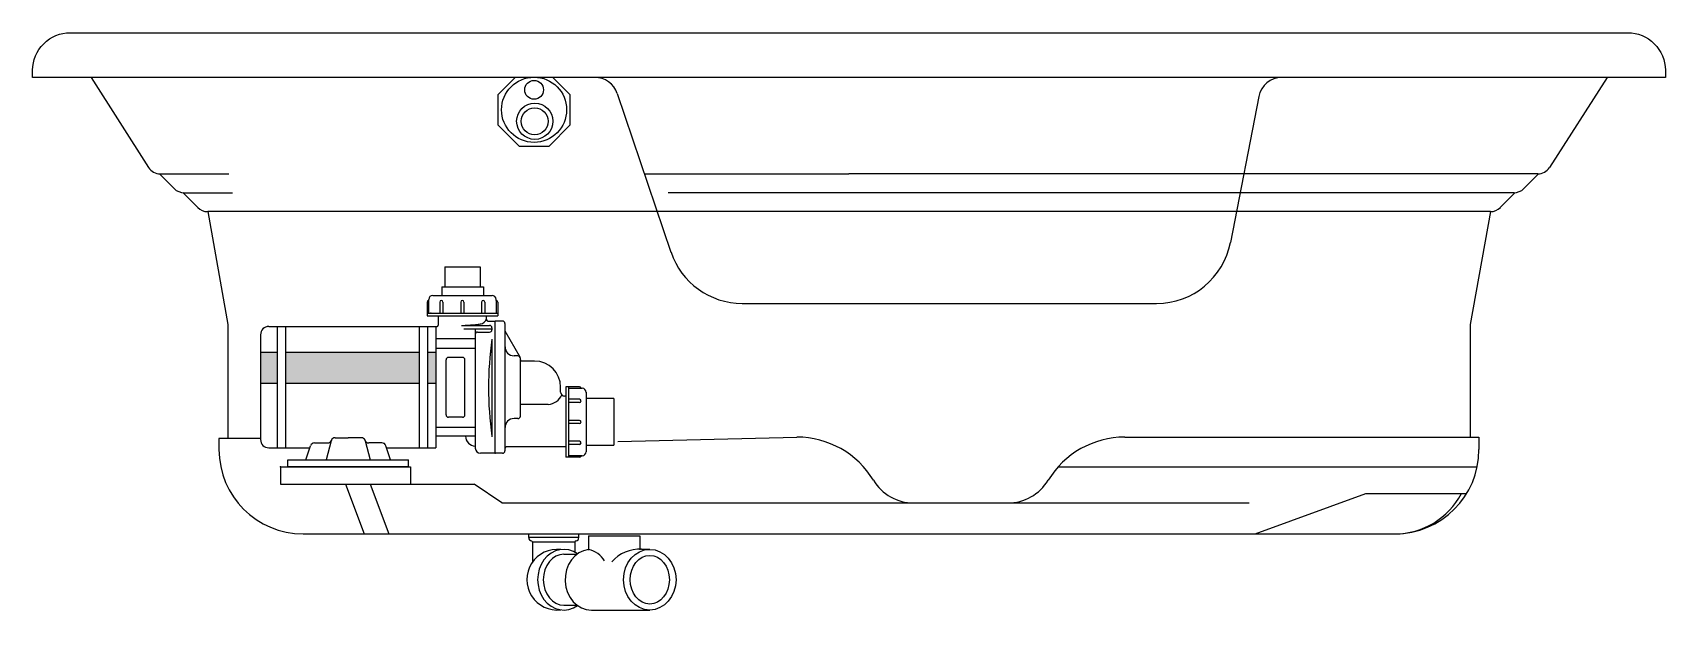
# Model space of a CAD drawing. Header units: millimetres. Extents: x -1262.12 to -1260.29, y 2239.75 to 2240.4.
import ezdxf

# ---------------------------------------------------------------- set-up
doc = ezdxf.new("R2010")
doc.units = ezdxf.units.MM
doc.layers.add('jacuzzi', color=1, linetype='Continuous')

msp = doc.modelspace()

# ---------------------------------------------------------------- hatches: boundary and pattern name
at = {"layer": 'jacuzzi'}
h = msp.add_hatch(color=256, dxfattribs=at)
h.paths.add_polyline_path([(-1261.8367, 2240.0408), (-1261.8367, 2240.0061), (-1261.6872, 2240.0061), (-1261.6872, 2240.0408)])
h.paths.add_polyline_path([(-1261.846, 2240.0408), (-1261.8646, 2240.0408), (-1261.8646, 2240.0061), (-1261.846, 2240.0061)])
h.paths.add_polyline_path([(-1261.678, 2240.0061), (-1261.6687, 2240.0061), (-1261.6687, 2240.0408), (-1261.678, 2240.0408)])

# ---------------------------------------------------------------- linework, layer by layer
for p, q in [((-1262.054, 2240.3478), (-1261.9898, 2240.2473)), ((-1260.3595, 2240.3478), (-1260.4237, 2240.2473)), ((-1261.4659, 2240.33), (-1261.4058, 2240.1525)), ((-1260.7487, 2240.3265), (-1260.7803, 2240.1635)), ((-1261.9776, 2240.2401), (-1261.9611, 2240.2236)), ((-1261.9765, 2240.24), (-1261.9001, 2240.24)), ((-1261.4354, 2240.24), (-1261.2068, 2240.24)), ((-1260.7629, 2240.24), (-1261.2068, 2240.24)), ((-1260.437, 2240.24), (-1260.7629, 2240.24)), ((-1260.437, 2240.24), (-1260.5135, 2240.24)), ((-1260.436, 2240.2401), (-1260.4525, 2240.2236)), ((-1261.9513, 2240.2191), (-1261.9348, 2240.2026)), ((-1261.95, 2240.219), (-1261.896, 2240.219)), ((-1260.4636, 2240.219), (-1261.4088, 2240.219)), ((-1260.4636, 2240.219), (-1260.5176, 2240.219)), ((-1260.4623, 2240.2191), (-1260.4788, 2240.2026)), ((-1261.9236, 2240.198), (-1261.901, 2240.0717)), ((-1260.4899, 2240.198), (-1261.9236, 2240.198)), ((-1260.4899, 2240.198), (-1260.5126, 2240.0717)), ((-1261.6584, 2240.1362), (-1261.6191, 2240.1362)), ((-1261.6766, 2240.0987), (-1261.6766, 2240.0999)), ((-1261.6766, 2240.0986), (-1261.6766, 2240.0998)), ((-1261.6766, 2240.0844), (-1261.6766, 2240.0986)), ((-1261.6721, 2240.1043), (-1261.6058, 2240.1043)), ((-1261.6621, 2240.114), (-1261.6153, 2240.114)), ((-1261.6013, 2240.0987), (-1261.6013, 2240.0999)), ((-1261.6013, 2240.0986), (-1261.6013, 2240.0998)), ((-1261.6013, 2240.0986), (-1261.6013, 2240.0844)), ((-1261.6784, 2240.0844), (-1261.5995, 2240.0844)), ((-1261.6784, 2240.0815), (-1261.5995, 2240.0815)), ((-1261.6658, 2240.0709), (-1261.6658, 2240.0815)), ((-1261.6119, 2240.077), (-1261.6119, 2240.0815)), ((-1261.3261, 2240.0954), (-1260.8629, 2240.0954)), ((-1261.901, 2240.0717), (-1261.901, 2239.9444)), ((-1261.8646, 2240.0603), (-1261.8646, 2239.9433)), ((-1261.8646, 2240.0602), (-1261.8646, 2239.9433)), ((-1261.8553, 2240.0695), (-1261.6673, 2240.0695)), ((-1261.846, 2240.0696), (-1261.846, 2239.934)), ((-1261.846, 2240.0695), (-1261.846, 2239.934)), ((-1261.8367, 2240.0696), (-1261.8367, 2239.934)), ((-1261.8367, 2240.0695), (-1261.8367, 2239.934)), ((-1261.6872, 2240.0695), (-1261.6872, 2239.934)), ((-1261.678, 2240.0695), (-1261.678, 2239.934)), ((-1261.6687, 2240.0695), (-1261.6687, 2239.9472)), ((-1261.6687, 2240.0675), (-1261.6687, 2239.9472)), ((-1261.64, 2240.0707), (-1261.6086, 2240.0707)), ((-1261.6373, 2240.0669), (-1261.606, 2240.0669)), ((-1261.622, 2240.0633), (-1261.6086, 2240.0633)), ((-1261.6104, 2240.0756), (-1261.6024, 2240.0756)), ((-1261.6104, 2240.0756), (-1261.6024, 2240.0756)), ((-1261.606, 2240.0681), (-1261.606, 2240.066)), ((-1261.606, 2240.0681), (-1261.606, 2240.0659)), ((-1261.6024, 2239.9279), (-1261.6024, 2240.0756)), ((-1261.6024, 2239.9279), (-1261.6024, 2240.0756)), ((-1261.5941, 2240.0756), (-1261.6024, 2240.0756)), ((-1261.5913, 2239.9307), (-1261.5913, 2240.0728)), ((-1261.5745, 2240.0354), (-1261.5913, 2240.0645)), ((-1260.5126, 2240.0717), (-1260.5126, 2239.946)), ((-1261.6687, 2240.0561), (-1261.6246, 2240.0561)), ((-1261.6687, 2240.0453), (-1261.6246, 2240.0453)), ((-1261.606, 2240.0542), (-1261.606, 2239.9463)), ((-1261.8646, 2240.0408), (-1261.846, 2240.0408)), ((-1261.8367, 2240.0408), (-1261.6872, 2240.0408)), ((-1261.678, 2240.0408), (-1261.6687, 2240.0408)), ((-1261.6572, 2239.971), (-1261.6572, 2240.0323)), ((-1261.6388, 2240.0351), (-1261.6544, 2240.0351)), ((-1261.6361, 2239.971), (-1261.6361, 2240.0323)), ((-1261.5769, 2240.0368), (-1261.5812, 2240.0368)), ((-1261.5741, 2239.9695), (-1261.5741, 2240.034)), ((-1261.5583, 2240.031), (-1261.5727, 2240.031)), ((-1261.8646, 2240.0061), (-1261.846, 2240.0061)), ((-1261.8367, 2240.0061), (-1261.6872, 2240.0061)), ((-1261.678, 2240.0061), (-1261.6687, 2240.0061)), ((-1261.5291, 2239.9963), (-1261.5291, 2240.0017)), ((-1261.5242, 2239.9918), (-1261.5247, 2239.9918)), ((-1261.5234, 2240.0023), (-1261.5234, 2239.9234)), ((-1261.5205, 2240.0023), (-1261.5205, 2239.9234)), ((-1261.5205, 2240.0005), (-1261.5051, 2240.0005)), ((-1261.5006, 2239.9961), (-1261.5006, 2239.9298)), ((-1261.5006, 2239.996), (-1261.5006, 2239.9297)), ((-1261.4695, 2239.9891), (-1261.5006, 2239.9891)), ((-1261.4695, 2239.989), (-1261.5006, 2239.989)), ((-1261.4695, 2239.9891), (-1261.4695, 2239.9409)), ((-1261.4695, 2239.989), (-1261.4695, 2239.9371)), ((-1261.543, 2239.9825), (-1261.5741, 2239.9825)), ((-1261.6687, 2239.9572), (-1261.6687, 2239.9472)), ((-1261.6687, 2239.9571), (-1261.6246, 2239.9571)), ((-1261.6687, 2239.9571), (-1261.6687, 2239.9472)), ((-1261.6388, 2239.9683), (-1261.6544, 2239.9683)), ((-1261.6246, 2239.9572), (-1261.6246, 2239.9472)), ((-1261.6246, 2239.9571), (-1261.6246, 2239.9472)), ((-1261.5769, 2239.9667), (-1261.5812, 2239.9667)), ((-1261.911, 2239.9444), (-1261.911, 2239.932)), ((-1261.8646, 2239.9444), (-1261.911, 2239.9444)), ((-1261.8553, 2239.934), (-1261.8095, 2239.934)), ((-1261.8553, 2239.934), (-1261.8095, 2239.934)), ((-1261.814, 2239.9207), (-1261.8088, 2239.9363)), ((-1261.814, 2239.9206), (-1261.8088, 2239.9363)), ((-1261.8043, 2239.9395), (-1261.7897, 2239.9395)), ((-1261.8043, 2239.9395), (-1261.7897, 2239.9395)), ((-1261.7856, 2239.9419), (-1261.7911, 2239.9207)), ((-1261.7856, 2239.9418), (-1261.7911, 2239.9206)), ((-1261.7811, 2239.9453), (-1261.7666, 2239.9453)), ((-1261.7811, 2239.9453), (-1261.7666, 2239.9453)), ((-1261.7521, 2239.9453), (-1261.7666, 2239.9453)), ((-1261.7521, 2239.9453), (-1261.7666, 2239.9453)), ((-1261.7476, 2239.9419), (-1261.7421, 2239.9207)), ((-1261.7476, 2239.9418), (-1261.7421, 2239.9206)), ((-1261.7289, 2239.9395), (-1261.7435, 2239.9395)), ((-1261.7289, 2239.9395), (-1261.7435, 2239.9395)), ((-1261.7193, 2239.9207), (-1261.7245, 2239.9363)), ((-1261.7193, 2239.9206), (-1261.7245, 2239.9363)), ((-1261.7237, 2239.934), (-1261.6687, 2239.934)), ((-1261.6246, 2239.9472), (-1261.6687, 2239.9472)), ((-1261.6687, 2239.9472), (-1261.6687, 2239.934)), ((-1261.6687, 2239.9472), (-1261.6687, 2239.934)), ((-1261.6246, 2239.9359), (-1261.6246, 2239.9338)), ((-1261.6246, 2239.9359), (-1261.6246, 2239.9338)), ((-1261.5234, 2239.935), (-1261.5899, 2239.935)), ((-1261.4695, 2239.9366), (-1261.5006, 2239.9366)), ((-1261.4695, 2239.9446), (-1261.4695, 2239.9409)), ((-1261.4695, 2239.9409), (-1261.4695, 2239.9372)), ((-1261.465, 2239.9409), (-1261.265, 2239.946)), ((-1260.8986, 2239.946), (-1260.5026, 2239.946)), ((-1260.5026, 2239.946), (-1260.5026, 2239.932)), ((-1261.8342, 2239.9207), (-1261.699, 2239.9207)), ((-1261.8342, 2239.9129), (-1261.8342, 2239.9207)), ((-1261.8342, 2239.9206), (-1261.699, 2239.9206)), ((-1261.8342, 2239.9128), (-1261.8342, 2239.9206)), ((-1261.699, 2239.9129), (-1261.699, 2239.9207)), ((-1261.699, 2239.9128), (-1261.699, 2239.9206)), ((-1261.6024, 2239.9279), (-1261.6187, 2239.9279)), ((-1261.5941, 2239.9279), (-1261.6024, 2239.9279)), ((-1261.5063, 2239.9252), (-1261.5205, 2239.9252)), ((-1261.5063, 2239.9253), (-1261.5051, 2239.9253)), ((-1261.5063, 2239.9252), (-1261.5051, 2239.9252)), ((-1261.8421, 2239.9128), (-1261.6969, 2239.9128)), ((-1261.8421, 2239.9128), (-1261.8421, 2239.8934)), ((-1261.699, 2239.9129), (-1261.8342, 2239.9129)), ((-1261.699, 2239.9128), (-1261.8342, 2239.9128)), ((-1261.6969, 2239.9128), (-1261.6969, 2239.8934)), ((-1260.973, 2239.9128), (-1260.5045, 2239.9128)), ((-1261.8421, 2239.8934), (-1261.6257, 2239.8934)), ((-1261.7695, 2239.8934), (-1261.7487, 2239.8378)), ((-1261.7419, 2239.8934), (-1261.721, 2239.8378)), ((-1261.5948, 2239.8724), (-1261.6257, 2239.8934)), ((-1260.7528, 2239.8378), (-1260.6292, 2239.8828)), ((-1260.6292, 2239.8828), (-1260.5164, 2239.8828)), ((-1261.5948, 2239.8724), (-1260.7595, 2239.8724)), ((-1261.8169, 2239.8378), (-1260.5967, 2239.8378)), ((-1261.5648, 2239.8338), (-1261.5648, 2239.8378)), ((-1261.5648, 2239.8338), (-1261.5648, 2239.8378)), ((-1261.5648, 2239.8338), (-1261.5648, 2239.8378)), ((-1261.5648, 2239.8338), (-1261.5648, 2239.8378)), ((-1261.5088, 2239.8338), (-1261.5648, 2239.8338)), ((-1261.5088, 2239.8338), (-1261.5648, 2239.8338)), ((-1261.5131, 2239.8285), (-1261.5605, 2239.8285)), ((-1261.5131, 2239.8285), (-1261.5605, 2239.8285)), ((-1261.5605, 2239.8285), (-1261.5604, 2239.8067)), ((-1261.5605, 2239.8285), (-1261.5604, 2239.8067)), ((-1261.5131, 2239.8285), (-1261.5132, 2239.8175)), ((-1261.5131, 2239.8285), (-1261.5132, 2239.8175)), ((-1261.5088, 2239.8338), (-1261.5088, 2239.8378)), ((-1261.5088, 2239.8338), (-1261.5088, 2239.8378)), ((-1261.5088, 2239.8338), (-1261.5088, 2239.8378)), ((-1261.5088, 2239.8338), (-1261.5088, 2239.8378)), ((-1261.4978, 2239.8358), (-1261.4978, 2239.8197)), ((-1261.4978, 2239.8358), (-1261.4978, 2239.8197)), ((-1261.4978, 2239.8358), (-1261.4407, 2239.8358)), ((-1261.4978, 2239.8358), (-1261.4407, 2239.8358)), ((-1261.4978, 2239.8358), (-1261.4407, 2239.8358)), ((-1261.4978, 2239.8358), (-1261.4407, 2239.8358)), ((-1261.4407, 2239.8358), (-1261.4407, 2239.8199)), ((-1261.4407, 2239.8358), (-1261.4407, 2239.8199)), ((-1261.5255, 2239.8153), (-1261.5205, 2239.8153)), ((-1261.5255, 2239.8153), (-1261.5205, 2239.8153)), ((-1261.5205, 2239.8153), (-1261.5107, 2239.8153)), ((-1261.5205, 2239.8153), (-1261.5107, 2239.8153)), ((-1261.4386, 2239.8207), (-1261.4295, 2239.8207)), ((-1261.4386, 2239.8207), (-1261.4295, 2239.8207)), ((-1261.5255, 2239.7582), (-1261.5205, 2239.7582)), ((-1261.5255, 2239.7582), (-1261.5205, 2239.7582)), ((-1261.5205, 2239.7582), (-1261.5107, 2239.7582)), ((-1261.5205, 2239.7582), (-1261.5107, 2239.7582)), ((-1261.4948, 2239.7528), (-1261.4295, 2239.7528)), ((-1261.4948, 2239.7528), (-1261.4295, 2239.7528)), ((-1261.4371, 2239.7528), (-1261.4295, 2239.7528)), ((-1261.4371, 2239.7528), (-1261.4295, 2239.7528))]:
    msp.add_line(p, q, dxfattribs=at)
msp.add_lwpolyline([(-1262.1193, 2240.3478), (-1262.1193, 2240.3558, -0.414214), (-1262.0772, 2240.3978), (-1260.3364, 2240.3978, -0.414214), (-1260.2943, 2240.3558), (-1260.2943, 2240.3478)], format="xyb", close=True, dxfattribs=at)
for points in [[(-1261.5799, 2240.3478), (-1261.5993, 2240.3284), (-1261.5993, 2240.2949), (-1261.5756, 2240.2712), (-1261.5752, 2240.2712)], [(-1261.5756, 2240.2712), (-1261.542, 2240.2712), (-1261.5183, 2240.2949), (-1261.5183, 2240.3284), (-1261.5377, 2240.3478)], [(-1261.6584, 2240.1363), (-1261.6584, 2240.114)], [(-1261.6191, 2240.1363), (-1261.6191, 2240.114)], [(-1261.6784, 2240.0968), (-1261.6784, 2240.0815)], [(-1261.6643, 2240.0968), (-1261.6643, 2240.0844)], [(-1261.6621, 2240.114), (-1261.6621, 2240.1044)], [(-1261.6607, 2240.0968), (-1261.6607, 2240.0844)], [(-1261.6408, 2240.0968), (-1261.6408, 2240.0844)], [(-1261.6372, 2240.0968), (-1261.6372, 2240.0844)], [(-1261.6175, 2240.0968), (-1261.6175, 2240.0844)], [(-1261.6153, 2240.114), (-1261.6153, 2240.1043)], [(-1261.6139, 2240.0968), (-1261.6139, 2240.0844)], [(-1261.5995, 2240.0968), (-1261.5995, 2240.0815)], [(-1261.6246, 2240.0669), (-1261.6246, 2239.9571)], [(-1261.5081, 2240.0023), (-1261.5234, 2240.0023)], [(-1261.5081, 2239.9882), (-1261.5205, 2239.9882)], [(-1261.5081, 2239.9846), (-1261.5205, 2239.9846)], [(-1261.5081, 2239.9647), (-1261.5205, 2239.9647)], [(-1261.5081, 2239.9611), (-1261.5205, 2239.9611)], [(-1261.6246, 2239.9472), (-1261.6246, 2239.9424), (-1261.6246, 2239.9359)], [(-1261.6246, 2239.9472), (-1261.6246, 2239.9423), (-1261.6246, 2239.9359)], [(-1261.5081, 2239.9414), (-1261.5205, 2239.9414)], [(-1261.5081, 2239.9378), (-1261.5205, 2239.9378)], [(-1261.5081, 2239.9234), (-1261.5234, 2239.9234)]]:
    msp.add_lwpolyline(points, dxfattribs=at)
msp.add_lwpolyline([(-1261.64, 2240.0707, 0.008376), (-1261.632, 2240.0711, 0.008376), (-1261.6241, 2240.0718, 0.00574), (-1261.6187, 2240.0725, 0.000724), (-1261.618, 2240.0726)], format="xyb", dxfattribs=at)
for centre, radius in [((-1261.5588, 2240.3117), 0.0364), ((-1261.5588, 2240.334), 0.0105), ((-1261.5581, 2240.2988), 0.0202), ((-1261.5581, 2240.2988), 0.0151)]:
    msp.add_circle(centre, radius, dxfattribs=at)
for centre, radius, start, end in [((-1261.4908, 2240.3215), 0.0263, 18.7197, 90), ((-1260.7229, 2240.3215), 0.0263, 90, 169.0503), ((-1261.9765, 2240.2558), 0.0158, 212.5741, 270), ((-1260.437, 2240.2558), 0.0158, 270, 327.4259), ((-1261.95, 2240.2348), 0.0158, 225, 270), ((-1260.4636, 2240.2348), 0.0158, 270, 315), ((-1261.9236, 2240.2137), 0.0158, 225, 270), ((-1260.4899, 2240.2137), 0.0158, 270, 315), ((-1261.3261, 2240.1795), 0.0841, 198.7197, 270), ((-1260.8629, 2240.1795), 0.0841, 270, 349.0503), ((-1261.6766, 2240.0968), 0.0018, 90, 180), ((-1261.6721, 2240.0998), 0.0045, 90, 180), ((-1261.6625, 2240.0968), 0.0018, 0, 180), ((-1261.639, 2240.0968), 0.0018, 0, 180), ((-1261.6157, 2240.0968), 0.0018, 0, 180), ((-1261.6058, 2240.0998), 0.0045, 0, 90), ((-1261.6013, 2240.0968), 0.0018, 0, 90), ((-1261.6196, 2240.0804), 0.00798, 273.3278, 346.1608), ((-1261.8553, 2240.0603), 0.00928, 90, 180), ((-1261.8553, 2240.0602), 0.00928, 90, 180), ((-1261.6673, 2240.0709), 0.00141, 270, 0), ((-1261.622, 2240.0607), 0.00261, 90, 180), ((-1261.6104, 2240.077), 0.00141, 180, 270), ((-1261.6104, 2240.077), 0.00141, 180, 270), ((-1261.6086, 2240.0681), 0.00261, 0, 90), ((-1261.6086, 2240.0659), 0.00261, 270, 0), ((-1261.5941, 2240.0728), 0.00279, 0, 90), ((-1261.2029, 2240.0013), 0.4068, 172.3703, 187.6297), ((-1261.2029, 2240.0012), 0.4068, 172.3703, 187.6297), ((-1261.5812, 2240.0469), 0.0101, 180, 270), ((-1261.6544, 2240.0323), 0.00278, 90, 180), ((-1261.6388, 2240.0323), 0.00278, 0, 90), ((-1261.5769, 2240.034), 0.00279, 0, 90), ((-1261.5727, 2240.0324), 0.00142, 180, 270), ((-1261.5583, 2240.0017), 0.0292, 0, 90), ((-1261.5442, 2240.0004), 0.0179, 273.8645, 336.2532), ((-1261.5247, 2239.9963), 0.00441, 180, 270), ((-1261.5242, 2239.9926), 0.000743, 270, 345.1417), ((-1261.5081, 2240.0005), 0.0018, 0, 90), ((-1261.5081, 2239.9864), 0.0018, 270, 90), ((-1261.5051, 2239.996), 0.0045, 0, 90), ((-1261.6544, 2239.971), 0.00278, 180, 270), ((-1261.6388, 2239.971), 0.00278, 270, 0), ((-1261.5769, 2239.9695), 0.00279, 270, 0), ((-1261.5812, 2239.9566), 0.0101, 90, 180), ((-1261.5081, 2239.9629), 0.0018, 270, 90), ((-1261.8553, 2239.9433), 0.00928, 180, 270), ((-1261.8553, 2239.9433), 0.00928, 180, 270), ((-1261.8043, 2239.9349), 0.00464, 90, 161.6055), ((-1261.8043, 2239.9348), 0.00464, 90, 161.6055), ((-1261.7897, 2239.9441), 0.00464, 270, 338.1026), ((-1261.7897, 2239.9441), 0.00464, 270, 338.1026), ((-1261.7811, 2239.9407), 0.00464, 90, 158.1026), ((-1261.7811, 2239.9406), 0.00464, 90, 158.1026), ((-1261.7521, 2239.9407), 0.00464, 21.8974, 90), ((-1261.7521, 2239.9406), 0.00464, 21.8974, 90), ((-1261.7435, 2239.9441), 0.00464, 201.8974, 270), ((-1261.7435, 2239.9441), 0.00464, 201.8974, 270), ((-1261.7289, 2239.9349), 0.00464, 18.3945, 90), ((-1261.7289, 2239.9348), 0.00464, 18.3945, 90), ((-1261.6241, 2239.9472), 0.0113, 180, 267.6128), ((-1261.6241, 2239.9472), 0.0113, 180, 267.6128), ((-1261.6187, 2239.9338), 0.00585, 180, 270), ((-1261.6187, 2239.9338), 0.00585, 180, 270), ((-1261.5899, 2239.9336), 0.00142, 90, 180), ((-1261.5081, 2239.9396), 0.0018, 270, 90), ((-1261.265, 2239.846), 0.1, 31.1627, 90), ((-1260.8986, 2239.846), 0.1, 90, 148.8373), ((-1261.8169, 2239.932), 0.0941, 180, 270), ((-1261.5941, 2239.9307), 0.00279, 270, 0), ((-1261.5081, 2239.9252), 0.0018, 270, 0), ((-1261.5051, 2239.9297), 0.0045, 270, 0), ((-1260.5967, 2239.932), 0.0941, 270, 0), ((-1261.1344, 2239.925), 0.0526, 211.1627, 270), ((-1261.0292, 2239.925), 0.0526, 270, 328.8373), ((-1260.5967, 2239.922), 0.0841, 270, 332.2743), ((-1261.5609, 2239.8338), 0.0039, 180, 257.8805), ((-1261.5609, 2239.8338), 0.0039, 180, 257.8805), ((-1261.562, 2239.8285), 0.0015, 0.5, 77.8805), ((-1261.562, 2239.8285), 0.0015, 0.5, 77.8805), ((-1261.5116, 2239.8285), 0.0015, 102.1195, 179.5), ((-1261.5116, 2239.8285), 0.0015, 102.1195, 179.5), ((-1261.5127, 2239.8338), 0.0039, 282.1195, 0), ((-1261.5127, 2239.8338), 0.0039, 282.1195, 0), ((-1261.5329, 2239.7867), 0.0339, 83.247, 276.753), ((-1261.5329, 2239.7867), 0.0339, 83.247, 276.753), ((-1261.5039, 2239.7933), 0.0278, 30.9126, 77.4645), ((-1261.5039, 2239.7933), 0.0278, 30.9126, 77.4645), ((-1261.4413, 2239.78), 0.0407, 86.2144, 138.9882), ((-1261.4413, 2239.78), 0.0407, 86.2144, 138.9882)]:
    msp.add_arc(centre, radius, start, end, dxfattribs=at)
for centre, major_axis, ratio, start_param, end_param in [((-1261.5255, 2239.7867), (0, 0.0339), 0.865498, -0.550504, 3.692097), ((-1261.5255, 2239.7867), (0, 0.0339), 0.865498, -0.550504, 3.692097), ((-1261.5255, 2239.7867), (0, -0.0285), 0.806411, 3.141593, 6.283185), ((-1261.5255, 2239.7867), (0, -0.0285), 0.806411, 3.141593, 6.283185), ((-1261.4948, 2239.7867), (0, 0.0339), 0.865498, 0.104415, 3.141593), ((-1261.4948, 2239.7867), (0, 0.0339), 0.865498, 0.104415, 3.141593)]:
    msp.add_ellipse(centre, major_axis=major_axis, ratio=ratio, start_param=start_param, end_param=end_param, dxfattribs=at)
for major_axis, ratio in [((0, -0.0339), 0.865498), ((0, -0.0339), 0.865498), ((0, -0.0272), 0.806411), ((0, -0.0272), 0.806411)]:
    msp.add_ellipse((-1261.4295, 2239.7867), major_axis=major_axis, ratio=ratio, dxfattribs=at)
for p in [(-1261.6742, 2240.0844), (-1261.6024, 2239.9279), (-1261.8421, 2239.9128)]:
    msp.add_point(p, dxfattribs=at)

doc.saveas('drawing.dxf')
